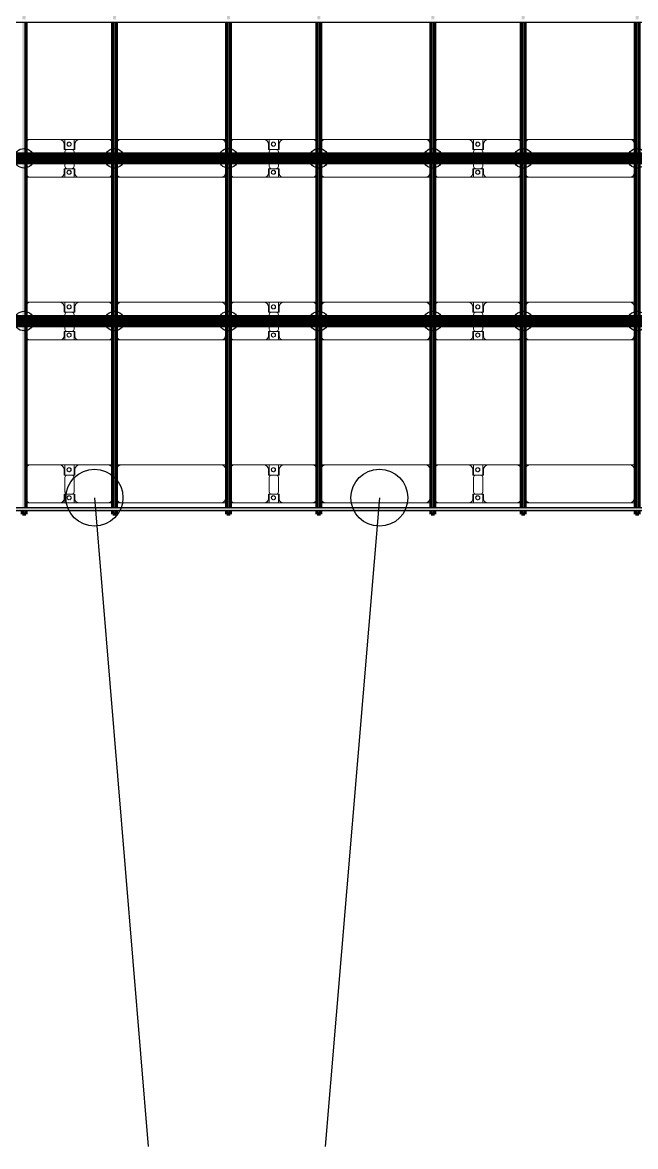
# Model space of a CAD drawing. Header units: millimetres. Extents: x -268744 to 115753, y -96240 to -10461.
# Drawn here: x -200644 to -193114, y -78459 to -64647 of the extents above; entities that cross this region are included whole.
import ezdxf

# ---------------------------------------------------------------- set-up
doc = ezdxf.new("R2010")
doc.units = ezdxf.units.MM
doc.layers.add('A-GENM', color=13, linetype='Continuous', lineweight=9)
doc.layers.add('S-BEAM', color=12, linetype='Continuous', lineweight=9)
for name, color, linetype in [('GC-BICH NEO', 6, 'Continuous'), ('GC-DAY NEO', 5, 'Continuous'), ('GC-HOP 40x60 GIA CUONG', 1, 'Continuous')]:
    doc.layers.add(name, color=color, linetype=linetype)

# ---------------------------------------------------------------- blocks, each defined once
blk = doc.blocks.new('Dai phao do pin - DẢI PHAO ĐỠ PIN-101342-KHUNG KẾT CẤU BÈ PIN 1')
at = {"layer": 'A-GENM', "color": 7}
for p, q in [((53428, 242), (53480, 242)), ((53428, 242), (53480, 242)), ((53430, 192), (53430, -173)), ((53840, 242), (53480, 242)), ((53840, 242), (54022, 242)), ((54022, 242), (53840, 242)), ((53900, 118), (53900, 182)), ((53908, 242), (54090, 242)), ((53908, 116), (53908, 242)), ((54090, 242), (53911, 242)), ((54022, 242), (54022, 116)), ((54030, 182), (54030, 118)), ((54440, 242), (54090, 242)), ((54440, 242), (54498, 242)), ((54440, 242), (54498, 242)), ((54490, -173), (54490, 192)), ((54538, 242), (54600, 242)), ((54538, 242), (54600, 242)), ((54550, 192), (54550, -173)), ((55830, 242), (54600, 242)), ((55830, 242), (55898, 242)), ((55830, 242), (55898, 242)), ((55880, -173), (55880, 192)), ((55938, 242), (55990, 242)), ((55938, 242), (55990, 242)), ((55940, 192), (55940, -173)), ((56350, 242), (55990, 242)), ((56350, 242), (56532, 242)), ((56532, 242), (56350, 242)), ((56410, 118), (56410, 182)), ((56418, 242), (56600, 242)), ((56418, 116), (56418, 242)), ((56600, 242), (56418, 242)), ((56532, 242), (56532, 116)), ((56540, 182), (56540, 118)), ((56950, 242), (56600, 242)), ((56950, 242), (57008, 242)), ((56950, 242), (57008, 242)), ((57000, -173), (57000, 192)), ((57048, 242), (57110, 242)), ((57048, 242), (57110, 242)), ((57060, 192), (57060, -173)), ((58340, 242), (57110, 242)), ((58340, 242), (58408, 242)), ((58340, 242), (58408, 242)), ((58390, -173), (58390, 192)), ((58448, 242), (58500, 242)), ((58448, 242), (58500, 242)), ((58450, 192), (58450, -173)), ((58860, 242), (58500, 242)), ((58860, 242), (59042, 242)), ((59042, 242), (58860, 242)), ((58920, 118), (58920, 182)), ((58928, 242), (59110, 242)), ((58928, 116), (58928, 242)), ((59110, 242), (58928, 242)), ((59042, 242), (59042, 116)), ((59050, 182), (59050, 118)), ((59460, 242), (59110, 242)), ((59460, 242), (59518, 242)), ((59460, 242), (59518, 242)), ((59510, -173), (59510, 192)), ((59558, 242), (59620, 242)), ((59558, 242), (59620, 242)), ((59570, 192), (59570, -173)), ((60850, 242), (59620, 242)), ((60850, 242), (60918, 242)), ((60850, 242), (60918, 242)), ((60900, -173), (60900, 192)), ((53992, 118), (53900, 118)), ((53908, 88), (53908, -88)), ((54030, 118), (53938, 118)), ((54022, -88), (54022, 88)), ((56502, 118), (56410, 118)), ((56418, 88), (56418, -88)), ((56540, 118), (56448, 118)), ((56532, -88), (56532, 88)), ((59012, 118), (58920, 118)), ((58928, 88), (58928, -88)), ((59050, 118), (58958, 118)), ((59042, -88), (59042, 88)), ((53900, -173), (53900, -118)), ((53900, -118), (53992, -118)), ((53908, -223), (53908, -116)), ((53938, -118), (54030, -118)), ((54022, -116), (54022, -223)), ((54030, -118), (54030, -173)), ((56410, -173), (56410, -118)), ((56410, -118), (56502, -118)), ((56418, -223), (56418, -116)), ((56448, -118), (56540, -118)), ((56532, -116), (56532, -223)), ((56540, -118), (56540, -173)), ((58920, -173), (58920, -118)), ((58920, -118), (59012, -118)), ((58928, -223), (58928, -116)), ((58958, -118), (59050, -118)), ((59042, -116), (59042, -223)), ((59050, -118), (59050, -173)), ((53480, -223), (53428, -223)), ((53480, -223), (53428, -223)), ((53480, -223), (53850, -223)), ((54022, -223), (53850, -223)), ((53850, -223), (54022, -223)), ((54080, -223), (53908, -223)), ((53911, -223), (54080, -223)), ((54080, -223), (54440, -223)), ((54498, -223), (54440, -223)), ((54498, -223), (54440, -223)), ((54600, -223), (54538, -223)), ((54600, -223), (54538, -223)), ((54600, -223), (55830, -223)), ((55898, -223), (55830, -223)), ((55898, -223), (55830, -223)), ((55990, -223), (55938, -223)), ((55990, -223), (55938, -223)), ((55990, -223), (56360, -223)), ((56532, -223), (56360, -223)), ((56360, -223), (56532, -223)), ((56590, -223), (56418, -223)), ((56418, -223), (56590, -223)), ((56590, -223), (56950, -223)), ((57008, -223), (56950, -223)), ((57008, -223), (56950, -223)), ((57110, -223), (57048, -223)), ((57110, -223), (57048, -223)), ((57110, -223), (58340, -223)), ((58408, -223), (58340, -223)), ((58408, -223), (58340, -223)), ((58500, -223), (58448, -223)), ((58500, -223), (58448, -223)), ((58500, -223), (58870, -223)), ((59042, -223), (58870, -223)), ((58870, -223), (59042, -223)), ((59100, -223), (58928, -223)), ((58928, -223), (59100, -223)), ((59100, -223), (59460, -223)), ((59518, -223), (59460, -223)), ((59518, -223), (59460, -223)), ((59620, -223), (59558, -223)), ((59620, -223), (59558, -223)), ((59620, -223), (60850, -223)), ((60918, -223), (60850, -223)), ((60918, -223), (60850, -223))]:
    blk.add_line(p, q, dxfattribs=at)
for centre, radius, start, end in [((53480, 192), 50, 90, 180), ((53480, 192), 50, 105, 180), ((53840, 182), 60, 0, 90), ((53840, 182), 60, 0, 60), ((53959, 183), 25, 360, 180), ((53959, 183), 25, 360, 165), ((53959, 183), 25, 180, 360), ((53961, 183), 25, 0, 180), ((53961, 183), 25, 90, 180), ((53961, 183), 25, 180, 0), ((53961, 183), 25, 180, 300), ((53959, 183), 25, 210, 360), ((53961, 183), 25, 15, 75), ((53961, 183), 25, 330, 345), ((54090, 182), 60, 90, 180), ((54090, 182), 60, 120, 180), ((54440, 192), 50, 0, 90), ((54440, 192), 50, 0, 75), ((54600, 192), 50, 90, 180), ((54600, 192), 50, 150, 180), ((54600, 192), 50, 105, 135), ((55830, 192), 50, 360, 90), ((55830, 192), 50, 60, 90), ((55830, 192), 50, 15, 30), ((55990, 192), 50, 90, 180), ((55990, 192), 50, 105, 180), ((56350, 182), 60, 0, 90), ((56350, 182), 60, 0, 60), ((56469, 183), 25, 360, 180), ((56469, 183), 25, 360, 165), ((56469, 183), 25, 180, 360), ((56471, 183), 25, 0, 180), ((56471, 183), 25, 90, 180), ((56471, 183), 25, 180, 0), ((56471, 183), 25, 180, 300), ((56469, 183), 25, 210, 360), ((56471, 183), 25, 15, 75), ((56471, 183), 25, 330, 345), ((56600, 182), 60, 90, 180), ((56600, 182), 60, 120, 180), ((56950, 192), 50, 0, 90), ((56950, 192), 50, 0, 75), ((57110, 192), 50, 90, 180), ((57110, 192), 50, 150, 180), ((57110, 192), 50, 105, 135), ((58340, 192), 50, 0, 90), ((58340, 192), 50, 60, 90), ((58340, 192), 50, 15, 30), ((58500, 192), 50, 90, 180), ((58500, 192), 50, 105, 180), ((58860, 182), 60, 0, 90), ((58860, 182), 60, 0, 60), ((58979, 183), 25, 360, 180), ((58979, 183), 25, 360, 165), ((58979, 183), 25, 180, 0), ((58981, 183), 25, 360, 180), ((58981, 183), 25, 90, 180), ((58981, 183), 25, 180, 0), ((58981, 183), 25, 180, 300), ((58979, 183), 25, 210, 0), ((58981, 183), 25, 15, 75), ((58981, 183), 25, 330, 345), ((59110, 182), 60, 90, 180), ((59110, 182), 60, 120, 180), ((59460, 192), 50, 360, 90), ((59460, 192), 50, 360, 75), ((59620, 192), 50, 90, 180), ((59620, 192), 50, 150, 180), ((59620, 192), 50, 105, 135), ((60850, 192), 50, 0, 90), ((60850, 192), 50, 60, 90), ((60850, 192), 50, 15, 30), ((53938, 88), 30, 90, 180), ((53992, 88), 30, 0, 90), ((56448, 88), 30, 90, 180), ((56502, 88), 30, 0, 90), ((58958, 88), 30, 90, 180), ((59012, 88), 30, 360, 90), ((53938, -88), 30, 180, 270), ((53959, -162), 25, 360, 180), ((53959, -162), 25, 105, 165), ((53961, -162), 25, 0, 180), ((53961, -162), 25, 105, 180), ((53959, -162), 25, 360, 75), ((53961, -162), 25, 15, 75), ((53992, -88), 30, 270, 0), ((56448, -88), 30, 180, 270), ((56469, -162), 25, 360, 180), ((56469, -162), 25, 105, 165), ((56471, -162), 25, 0, 180), ((56471, -162), 25, 105, 180), ((56469, -162), 25, 360, 75), ((56471, -162), 25, 15, 75), ((56502, -88), 30, 270, 0), ((58958, -88), 30, 180, 270), ((58979, -162), 25, 360, 180), ((58979, -162), 25, 105, 165), ((58981, -162), 25, 360, 180), ((58981, -162), 25, 105, 180), ((58979, -162), 25, 360, 75), ((58981, -162), 25, 15, 75), ((59012, -88), 30, 270, 0), ((53480, -173), 50, 180, 270), ((53480, -173), 50, 180, 255), ((53850, -173), 50, 270, 360), ((53850, -173), 50, 285, 360), ((53959, -162), 25, 180, 360), ((53959, -162), 25, 195, 360), ((53961, -162), 25, 180, 0), ((53961, -162), 25, 180, 270), ((53961, -162), 25, 285, 345), ((54080, -173), 50, 180, 270), ((54080, -173), 50, 180, 255), ((54440, -173), 50, 270, 360), ((54440, -173), 50, 285, 360), ((54600, -173), 50, 180, 270), ((54600, -173), 50, 180, 210), ((54600, -173), 50, 240, 270), ((55830, -173), 50, 270, 0), ((55830, -173), 50, 285, 300), ((55830, -173), 50, 330, 0), ((55990, -173), 50, 180, 270), ((55990, -173), 50, 180, 255), ((56360, -173), 50, 270, 360), ((56360, -173), 50, 285, 0), ((56469, -162), 25, 180, 0), ((56469, -162), 25, 195, 0), ((56471, -162), 25, 180, 0), ((56471, -162), 25, 180, 270), ((56471, -162), 25, 285, 345), ((56590, -173), 50, 180, 270), ((56590, -173), 50, 180, 255), ((56950, -173), 50, 270, 0), ((56950, -173), 50, 285, 0), ((57110, -173), 50, 180, 270), ((57110, -173), 50, 180, 210), ((57110, -173), 50, 240, 270), ((58340, -173), 50, 270, 0), ((58340, -173), 50, 285, 300), ((58340, -173), 50, 330, 360), ((58500, -173), 50, 180, 270), ((58500, -173), 50, 180, 255), ((58870, -173), 50, 270, 0), ((58870, -173), 50, 285, 0), ((58979, -162), 25, 180, 360), ((58979, -162), 25, 195, 360), ((58981, -162), 25, 180, 0), ((58981, -162), 25, 180, 270), ((58981, -162), 25, 285, 345), ((59100, -173), 50, 180, 270), ((59100, -173), 50, 180, 255), ((59460, -173), 50, 270, 360), ((59460, -173), 50, 285, 360), ((59620, -173), 50, 180, 270), ((59620, -173), 50, 180, 210), ((59620, -173), 50, 240, 270), ((60850, -173), 50, 270, 360), ((60850, -173), 50, 285, 300), ((60850, -173), 50, 330, 360)]:
    blk.add_arc(centre, radius, start, end, dxfattribs=at)
blk = doc.blocks.new('Dai phao do pin - DẢI PHAO ĐỠ PIN-V3-KHUNG KẾT CẤU BÈ PIN 1')
at = {"layer": 'A-GENM', "color": 7}
for p, q in [((53428, 242), (53480, 242)), ((53428, 242), (53480, 242)), ((53430, 192), (53430, -173)), ((53840, 242), (53480, 242)), ((53840, 242), (54022, 242)), ((54022, 242), (53840, 242)), ((53900, 118), (53900, 182)), ((53908, 242), (54090, 242)), ((53908, 116), (53908, 242)), ((54090, 242), (53911, 242)), ((54022, 242), (54022, 116)), ((54030, 182), (54030, 118)), ((54440, 242), (54090, 242)), ((54440, 242), (54498, 242)), ((54440, 242), (54498, 242)), ((54490, -173), (54490, 192)), ((54538, 242), (54600, 242)), ((54538, 242), (54600, 242)), ((54550, 192), (54550, -173)), ((55830, 242), (54600, 242)), ((55830, 242), (55898, 242)), ((55830, 242), (55898, 242)), ((55880, -173), (55880, 192)), ((55938, 242), (55990, 242)), ((55938, 242), (55990, 242)), ((55940, 192), (55940, -173)), ((56350, 242), (55990, 242)), ((56350, 242), (56532, 242)), ((56532, 242), (56350, 242)), ((56410, 118), (56410, 182)), ((56418, 242), (56600, 242)), ((56418, 116), (56418, 242)), ((56600, 242), (56418, 242)), ((56532, 242), (56532, 116)), ((56540, 182), (56540, 118)), ((56950, 242), (56600, 242)), ((56950, 242), (57008, 242)), ((56950, 242), (57008, 242)), ((57000, -173), (57000, 192)), ((57048, 242), (57110, 242)), ((57048, 242), (57110, 242)), ((57060, 192), (57060, -173)), ((58340, 242), (57110, 242)), ((58340, 242), (58408, 242)), ((58340, 242), (58408, 242)), ((58390, -173), (58390, 192)), ((58448, 242), (58500, 242)), ((58448, 242), (58500, 242)), ((58450, 192), (58450, -173)), ((58860, 242), (58500, 242)), ((58860, 242), (59042, 242)), ((59042, 242), (58860, 242)), ((58920, 118), (58920, 182)), ((58928, 242), (59110, 242)), ((58928, 116), (58928, 242)), ((59110, 242), (58928, 242)), ((59042, 242), (59042, 116)), ((59050, 182), (59050, 118)), ((59460, 242), (59110, 242)), ((59460, 242), (59518, 242)), ((59460, 242), (59518, 242)), ((59510, -173), (59510, 192)), ((59558, 242), (59620, 242)), ((59558, 242), (59620, 242)), ((59570, 192), (59570, -173)), ((60850, 242), (59620, 242)), ((60850, 242), (60918, 242)), ((60850, 242), (60918, 242)), ((60900, -173), (60900, 192)), ((53992, 118), (53900, 118)), ((53908, 88), (53908, -88)), ((54030, 118), (53938, 118)), ((54022, -88), (54022, 88)), ((56502, 118), (56410, 118)), ((56418, 88), (56418, -88)), ((56540, 118), (56448, 118)), ((56532, -88), (56532, 88)), ((59012, 118), (58920, 118)), ((58928, 88), (58928, -88)), ((59050, 118), (58958, 118)), ((59042, -88), (59042, 88)), ((53900, -173), (53900, -118)), ((53900, -118), (53992, -118)), ((53908, -223), (53908, -116)), ((53938, -118), (54030, -118)), ((54022, -116), (54022, -223)), ((54030, -118), (54030, -173)), ((56410, -173), (56410, -118)), ((56410, -118), (56502, -118)), ((56418, -223), (56418, -116)), ((56448, -118), (56540, -118)), ((56532, -116), (56532, -223)), ((56540, -118), (56540, -173)), ((58920, -173), (58920, -118)), ((58920, -118), (59012, -118)), ((58928, -223), (58928, -116)), ((58958, -118), (59050, -118)), ((59042, -116), (59042, -223)), ((59050, -118), (59050, -173)), ((53480, -223), (53428, -223)), ((53480, -223), (53428, -223)), ((53480, -223), (53850, -223)), ((54022, -223), (53850, -223)), ((53850, -223), (54022, -223)), ((54080, -223), (53908, -223)), ((53911, -223), (54080, -223)), ((54080, -223), (54440, -223)), ((54498, -223), (54440, -223)), ((54498, -223), (54440, -223)), ((54600, -223), (54538, -223)), ((54600, -223), (54538, -223)), ((54600, -223), (55830, -223)), ((55898, -223), (55830, -223)), ((55898, -223), (55830, -223)), ((55990, -223), (55938, -223)), ((55990, -223), (55938, -223)), ((55990, -223), (56360, -223)), ((56532, -223), (56360, -223)), ((56360, -223), (56532, -223)), ((56590, -223), (56418, -223)), ((56418, -223), (56590, -223)), ((56590, -223), (56950, -223)), ((57008, -223), (56950, -223)), ((57008, -223), (56950, -223)), ((57110, -223), (57048, -223)), ((57110, -223), (57048, -223)), ((57110, -223), (58340, -223)), ((58408, -223), (58340, -223)), ((58408, -223), (58340, -223)), ((58500, -223), (58448, -223)), ((58500, -223), (58448, -223)), ((58500, -223), (58870, -223)), ((59042, -223), (58870, -223)), ((58870, -223), (59042, -223)), ((59100, -223), (58928, -223)), ((58928, -223), (59100, -223)), ((59100, -223), (59460, -223)), ((59518, -223), (59460, -223)), ((59518, -223), (59460, -223)), ((59620, -223), (59558, -223)), ((59620, -223), (59558, -223)), ((59620, -223), (60850, -223)), ((60918, -223), (60850, -223)), ((60918, -223), (60850, -223))]:
    blk.add_line(p, q, dxfattribs=at)
for centre, radius, start, end in [((53480, 192), 50, 90, 180), ((53480, 192), 50, 105, 180), ((53840, 182), 60, 0, 90), ((53840, 182), 60, 0, 60), ((53959, 183), 25, 360, 180), ((53959, 183), 25, 360, 165), ((53959, 183), 25, 180, 360), ((53961, 183), 25, 0, 180), ((53961, 183), 25, 90, 180), ((53961, 183), 25, 180, 0), ((53961, 183), 25, 180, 300), ((53959, 183), 25, 210, 360), ((53961, 183), 25, 15, 75), ((53961, 183), 25, 330, 345), ((54090, 182), 60, 90, 180), ((54090, 182), 60, 120, 180), ((54440, 192), 50, 0, 90), ((54440, 192), 50, 0, 75), ((54600, 192), 50, 90, 180), ((54600, 192), 50, 150, 180), ((54600, 192), 50, 105, 135), ((55830, 192), 50, 360, 90), ((55830, 192), 50, 60, 90), ((55830, 192), 50, 15, 30), ((55990, 192), 50, 90, 180), ((55990, 192), 50, 105, 180), ((56350, 182), 60, 0, 90), ((56350, 182), 60, 0, 60), ((56469, 183), 25, 360, 180), ((56469, 183), 25, 360, 165), ((56469, 183), 25, 180, 360), ((56471, 183), 25, 0, 180), ((56471, 183), 25, 90, 180), ((56471, 183), 25, 180, 0), ((56471, 183), 25, 180, 300), ((56469, 183), 25, 210, 360), ((56471, 183), 25, 15, 75), ((56471, 183), 25, 330, 345), ((56600, 182), 60, 90, 180), ((56600, 182), 60, 120, 180), ((56950, 192), 50, 0, 90), ((56950, 192), 50, 0, 75), ((57110, 192), 50, 90, 180), ((57110, 192), 50, 150, 180), ((57110, 192), 50, 105, 135), ((58340, 192), 50, 0, 90), ((58340, 192), 50, 60, 90), ((58340, 192), 50, 15, 30), ((58500, 192), 50, 90, 180), ((58500, 192), 50, 105, 180), ((58860, 182), 60, 0, 90), ((58860, 182), 60, 0, 60), ((58979, 183), 25, 360, 180), ((58979, 183), 25, 360, 165), ((58979, 183), 25, 180, 0), ((58981, 183), 25, 360, 180), ((58981, 183), 25, 90, 180), ((58981, 183), 25, 180, 0), ((58981, 183), 25, 180, 300), ((58979, 183), 25, 210, 0), ((58981, 183), 25, 15, 75), ((58981, 183), 25, 330, 345), ((59110, 182), 60, 90, 180), ((59110, 182), 60, 120, 180), ((59460, 192), 50, 360, 90), ((59460, 192), 50, 360, 75), ((59620, 192), 50, 90, 180), ((59620, 192), 50, 150, 180), ((59620, 192), 50, 105, 135), ((60850, 192), 50, 0, 90), ((60850, 192), 50, 60, 90), ((60850, 192), 50, 15, 30), ((53938, 88), 30, 90, 180), ((53992, 88), 30, 0, 90), ((56448, 88), 30, 90, 180), ((56502, 88), 30, 0, 90), ((58958, 88), 30, 90, 180), ((59012, 88), 30, 360, 90), ((53938, -88), 30, 180, 270), ((53959, -162), 25, 360, 180), ((53959, -162), 25, 105, 165), ((53961, -162), 25, 0, 180), ((53961, -162), 25, 105, 180), ((53959, -162), 25, 360, 75), ((53961, -162), 25, 15, 75), ((53992, -88), 30, 270, 0), ((56448, -88), 30, 180, 270), ((56469, -162), 25, 360, 180), ((56469, -162), 25, 105, 165), ((56471, -162), 25, 0, 180), ((56471, -162), 25, 105, 180), ((56469, -162), 25, 360, 75), ((56471, -162), 25, 15, 75), ((56502, -88), 30, 270, 0), ((58958, -88), 30, 180, 270), ((58979, -162), 25, 360, 180), ((58979, -162), 25, 105, 165), ((58981, -162), 25, 360, 180), ((58981, -162), 25, 105, 180), ((58979, -162), 25, 360, 75), ((58981, -162), 25, 15, 75), ((59012, -88), 30, 270, 0), ((53480, -173), 50, 180, 270), ((53480, -173), 50, 180, 255), ((53850, -173), 50, 270, 360), ((53850, -173), 50, 285, 360), ((53959, -162), 25, 180, 360), ((53959, -162), 25, 195, 360), ((53961, -162), 25, 180, 0), ((53961, -162), 25, 180, 270), ((53961, -162), 25, 285, 345), ((54080, -173), 50, 180, 270), ((54080, -173), 50, 180, 255), ((54440, -173), 50, 270, 360), ((54440, -173), 50, 285, 360), ((54600, -173), 50, 180, 270), ((54600, -173), 50, 180, 210), ((54600, -173), 50, 240, 270), ((55830, -173), 50, 270, 0), ((55830, -173), 50, 285, 300), ((55830, -173), 50, 330, 0), ((55990, -173), 50, 180, 270), ((55990, -173), 50, 180, 255), ((56360, -173), 50, 270, 360), ((56360, -173), 50, 285, 0), ((56469, -162), 25, 180, 0), ((56469, -162), 25, 195, 0), ((56471, -162), 25, 180, 0), ((56471, -162), 25, 180, 270), ((56471, -162), 25, 285, 345), ((56590, -173), 50, 180, 270), ((56590, -173), 50, 180, 255), ((56950, -173), 50, 270, 0), ((56950, -173), 50, 285, 0), ((57110, -173), 50, 180, 270), ((57110, -173), 50, 180, 210), ((57110, -173), 50, 240, 270), ((58340, -173), 50, 270, 0), ((58340, -173), 50, 285, 300), ((58340, -173), 50, 330, 360), ((58500, -173), 50, 180, 270), ((58500, -173), 50, 180, 255), ((58870, -173), 50, 270, 0), ((58870, -173), 50, 285, 0), ((58979, -162), 25, 180, 360), ((58979, -162), 25, 195, 360), ((58981, -162), 25, 180, 0), ((58981, -162), 25, 180, 270), ((58981, -162), 25, 285, 345), ((59100, -173), 50, 180, 270), ((59100, -173), 50, 180, 255), ((59460, -173), 50, 270, 360), ((59460, -173), 50, 285, 360), ((59620, -173), 50, 180, 270), ((59620, -173), 50, 180, 210), ((59620, -173), 50, 240, 270), ((60850, -173), 50, 270, 360), ((60850, -173), 50, 285, 300), ((60850, -173), 50, 330, 360)]:
    blk.add_arc(centre, radius, start, end, dxfattribs=at)
blk = doc.blocks.new('Dai phao do pin - DẢI PHAO ĐỠ PIN-V4-KHUNG KẾT CẤU BÈ PIN 1')
at = {"layer": 'A-GENM', "color": 7}
for p, q in [((53428, 242), (53480, 242)), ((53428, 242), (53480, 242)), ((53430, 192), (53430, -173)), ((53840, 242), (53480, 242)), ((53840, 242), (54022, 242)), ((54022, 242), (53840, 242)), ((53900, 118), (53900, 182)), ((53908, 242), (54090, 242)), ((53908, 116), (53908, 242)), ((54090, 242), (53911, 242)), ((54022, 242), (54022, 116)), ((54030, 182), (54030, 118)), ((54440, 242), (54090, 242)), ((54440, 242), (54498, 242)), ((54440, 242), (54498, 242)), ((54490, -173), (54490, 192)), ((54538, 242), (54600, 242)), ((54538, 242), (54600, 242)), ((54550, 192), (54550, -173)), ((55830, 242), (54600, 242)), ((55830, 242), (55898, 242)), ((55830, 242), (55898, 242)), ((55880, -173), (55880, 192)), ((55938, 242), (55990, 242)), ((55938, 242), (55990, 242)), ((55940, 192), (55940, -173)), ((56350, 242), (55990, 242)), ((56350, 242), (56532, 242)), ((56532, 242), (56350, 242)), ((56410, 118), (56410, 182)), ((56418, 242), (56600, 242)), ((56418, 116), (56418, 242)), ((56600, 242), (56418, 242)), ((56532, 242), (56532, 116)), ((56540, 182), (56540, 118)), ((56950, 242), (56600, 242)), ((56950, 242), (57008, 242)), ((56950, 242), (57008, 242)), ((57000, -173), (57000, 192)), ((57048, 242), (57110, 242)), ((57048, 242), (57110, 242)), ((57060, 192), (57060, -173)), ((58340, 242), (57110, 242)), ((58340, 242), (58408, 242)), ((58340, 242), (58408, 242)), ((58390, -173), (58390, 192)), ((58448, 242), (58500, 242)), ((58448, 242), (58500, 242)), ((58450, 192), (58450, -173)), ((58860, 242), (58500, 242)), ((58860, 242), (59042, 242)), ((59042, 242), (58860, 242)), ((58920, 118), (58920, 182)), ((58928, 242), (59110, 242)), ((58928, 116), (58928, 242)), ((59110, 242), (58928, 242)), ((59042, 242), (59042, 116)), ((59050, 182), (59050, 118)), ((59460, 242), (59110, 242)), ((59460, 242), (59518, 242)), ((59460, 242), (59518, 242)), ((59510, -173), (59510, 192)), ((59558, 242), (59620, 242)), ((59558, 242), (59620, 242)), ((59570, 192), (59570, -173)), ((60850, 242), (59620, 242)), ((60850, 242), (60918, 242)), ((60850, 242), (60918, 242)), ((60900, -173), (60900, 192)), ((53992, 118), (53900, 118)), ((53908, 88), (53908, -88)), ((54030, 118), (53938, 118)), ((54022, -88), (54022, 88)), ((56502, 118), (56410, 118)), ((56418, 88), (56418, -88)), ((56540, 118), (56448, 118)), ((56532, -88), (56532, 88)), ((59012, 118), (58920, 118)), ((58928, 88), (58928, -88)), ((59050, 118), (58958, 118)), ((59042, -88), (59042, 88)), ((53900, -173), (53900, -118)), ((53900, -118), (53992, -118)), ((53908, -223), (53908, -116)), ((53938, -118), (54030, -118)), ((54022, -116), (54022, -223)), ((54030, -118), (54030, -173)), ((56410, -173), (56410, -118)), ((56410, -118), (56502, -118)), ((56418, -223), (56418, -116)), ((56448, -118), (56540, -118)), ((56532, -116), (56532, -223)), ((56540, -118), (56540, -173)), ((58920, -173), (58920, -118)), ((58920, -118), (59012, -118)), ((58928, -223), (58928, -116)), ((58958, -118), (59050, -118)), ((59042, -116), (59042, -223)), ((59050, -118), (59050, -173)), ((53480, -223), (53428, -223)), ((53480, -223), (53428, -223)), ((53480, -223), (53850, -223)), ((54022, -223), (53850, -223)), ((53850, -223), (54022, -223)), ((54080, -223), (53908, -223)), ((53911, -223), (54080, -223)), ((54080, -223), (54440, -223)), ((54498, -223), (54440, -223)), ((54498, -223), (54440, -223)), ((54600, -223), (54538, -223)), ((54600, -223), (54538, -223)), ((54600, -223), (55830, -223)), ((55898, -223), (55830, -223)), ((55898, -223), (55830, -223)), ((55990, -223), (55938, -223)), ((55990, -223), (55938, -223)), ((55990, -223), (56360, -223)), ((56532, -223), (56360, -223)), ((56360, -223), (56532, -223)), ((56590, -223), (56418, -223)), ((56418, -223), (56590, -223)), ((56590, -223), (56950, -223)), ((57008, -223), (56950, -223)), ((57008, -223), (56950, -223)), ((57110, -223), (57048, -223)), ((57110, -223), (57048, -223)), ((57110, -223), (58340, -223)), ((58408, -223), (58340, -223)), ((58408, -223), (58340, -223)), ((58500, -223), (58448, -223)), ((58500, -223), (58448, -223)), ((58500, -223), (58870, -223)), ((59042, -223), (58870, -223)), ((58870, -223), (59042, -223)), ((59100, -223), (58928, -223)), ((58928, -223), (59100, -223)), ((59100, -223), (59460, -223)), ((59518, -223), (59460, -223)), ((59518, -223), (59460, -223)), ((59620, -223), (59558, -223)), ((59620, -223), (59558, -223)), ((59620, -223), (60850, -223)), ((60918, -223), (60850, -223)), ((60918, -223), (60850, -223))]:
    blk.add_line(p, q, dxfattribs=at)
for centre, radius, start, end in [((53480, 192), 50, 90, 180), ((53480, 192), 50, 105, 180), ((53840, 182), 60, 0, 90), ((53840, 182), 60, 0, 60), ((53959, 183), 25, 360, 180), ((53959, 183), 25, 360, 165), ((53959, 183), 25, 180, 360), ((53961, 183), 25, 0, 180), ((53961, 183), 25, 90, 180), ((53961, 183), 25, 180, 0), ((53961, 183), 25, 180, 300), ((53959, 183), 25, 210, 360), ((53961, 183), 25, 15, 75), ((53961, 183), 25, 330, 345), ((54090, 182), 60, 90, 180), ((54090, 182), 60, 120, 180), ((54440, 192), 50, 0, 90), ((54440, 192), 50, 0, 75), ((54600, 192), 50, 90, 180), ((54600, 192), 50, 150, 180), ((54600, 192), 50, 105, 135), ((55830, 192), 50, 360, 90), ((55830, 192), 50, 60, 90), ((55830, 192), 50, 15, 30), ((55990, 192), 50, 90, 180), ((55990, 192), 50, 105, 180), ((56350, 182), 60, 0, 90), ((56350, 182), 60, 0, 60), ((56469, 183), 25, 360, 180), ((56469, 183), 25, 360, 165), ((56469, 183), 25, 180, 360), ((56471, 183), 25, 0, 180), ((56471, 183), 25, 90, 180), ((56471, 183), 25, 180, 0), ((56471, 183), 25, 180, 300), ((56469, 183), 25, 210, 360), ((56471, 183), 25, 15, 75), ((56471, 183), 25, 330, 345), ((56600, 182), 60, 90, 180), ((56600, 182), 60, 120, 180), ((56950, 192), 50, 0, 90), ((56950, 192), 50, 0, 75), ((57110, 192), 50, 90, 180), ((57110, 192), 50, 150, 180), ((57110, 192), 50, 105, 135), ((58340, 192), 50, 0, 90), ((58340, 192), 50, 60, 90), ((58340, 192), 50, 15, 30), ((58500, 192), 50, 90, 180), ((58500, 192), 50, 105, 180), ((58860, 182), 60, 0, 90), ((58860, 182), 60, 0, 60), ((58979, 183), 25, 360, 180), ((58979, 183), 25, 360, 165), ((58979, 183), 25, 180, 0), ((58981, 183), 25, 360, 180), ((58981, 183), 25, 90, 180), ((58981, 183), 25, 180, 0), ((58981, 183), 25, 180, 300), ((58979, 183), 25, 210, 0), ((58981, 183), 25, 15, 75), ((58981, 183), 25, 330, 345), ((59110, 182), 60, 90, 180), ((59110, 182), 60, 120, 180), ((59460, 192), 50, 360, 90), ((59460, 192), 50, 360, 75), ((59620, 192), 50, 90, 180), ((59620, 192), 50, 150, 180), ((59620, 192), 50, 105, 135), ((60850, 192), 50, 0, 90), ((60850, 192), 50, 60, 90), ((60850, 192), 50, 15, 30), ((53938, 88), 30, 90, 180), ((53992, 88), 30, 0, 90), ((56448, 88), 30, 90, 180), ((56502, 88), 30, 0, 90), ((58958, 88), 30, 90, 180), ((59012, 88), 30, 360, 90), ((53938, -88), 30, 180, 270), ((53959, -162), 25, 360, 180), ((53959, -162), 25, 105, 165), ((53961, -162), 25, 0, 180), ((53961, -162), 25, 105, 180), ((53959, -162), 25, 360, 75), ((53961, -162), 25, 15, 75), ((53992, -88), 30, 270, 0), ((56448, -88), 30, 180, 270), ((56469, -162), 25, 360, 180), ((56469, -162), 25, 105, 165), ((56471, -162), 25, 0, 180), ((56471, -162), 25, 105, 180), ((56469, -162), 25, 360, 75), ((56471, -162), 25, 15, 75), ((56502, -88), 30, 270, 0), ((58958, -88), 30, 180, 270), ((58979, -162), 25, 360, 180), ((58979, -162), 25, 105, 165), ((58981, -162), 25, 360, 180), ((58981, -162), 25, 105, 180), ((58979, -162), 25, 360, 75), ((58981, -162), 25, 15, 75), ((59012, -88), 30, 270, 0), ((53480, -173), 50, 180, 270), ((53480, -173), 50, 180, 255), ((53850, -173), 50, 270, 360), ((53850, -173), 50, 285, 360), ((53959, -162), 25, 180, 360), ((53959, -162), 25, 195, 360), ((53961, -162), 25, 180, 0), ((53961, -162), 25, 180, 270), ((53961, -162), 25, 285, 345), ((54080, -173), 50, 180, 270), ((54080, -173), 50, 180, 255), ((54440, -173), 50, 270, 360), ((54440, -173), 50, 285, 360), ((54600, -173), 50, 180, 270), ((54600, -173), 50, 180, 210), ((54600, -173), 50, 240, 270), ((55830, -173), 50, 270, 0), ((55830, -173), 50, 285, 300), ((55830, -173), 50, 330, 0), ((55990, -173), 50, 180, 270), ((55990, -173), 50, 180, 255), ((56360, -173), 50, 270, 360), ((56360, -173), 50, 285, 0), ((56469, -162), 25, 180, 0), ((56469, -162), 25, 195, 0), ((56471, -162), 25, 180, 0), ((56471, -162), 25, 180, 270), ((56471, -162), 25, 285, 345), ((56590, -173), 50, 180, 270), ((56590, -173), 50, 180, 255), ((56950, -173), 50, 270, 0), ((56950, -173), 50, 285, 0), ((57110, -173), 50, 180, 270), ((57110, -173), 50, 180, 210), ((57110, -173), 50, 240, 270), ((58340, -173), 50, 270, 0), ((58340, -173), 50, 285, 300), ((58340, -173), 50, 330, 360), ((58500, -173), 50, 180, 270), ((58500, -173), 50, 180, 255), ((58870, -173), 50, 270, 0), ((58870, -173), 50, 285, 0), ((58979, -162), 25, 180, 360), ((58979, -162), 25, 195, 360), ((58981, -162), 25, 180, 0), ((58981, -162), 25, 180, 270), ((58981, -162), 25, 285, 345), ((59100, -173), 50, 180, 270), ((59100, -173), 50, 180, 255), ((59460, -173), 50, 270, 360), ((59460, -173), 50, 285, 360), ((59620, -173), 50, 180, 270), ((59620, -173), 50, 180, 210), ((59620, -173), 50, 240, 270), ((60850, -173), 50, 270, 360), ((60850, -173), 50, 285, 300), ((60850, -173), 50, 330, 360)]:
    blk.add_arc(centre, radius, start, end, dxfattribs=at)
blk = doc.blocks.new('Dầm C52 - Hộp 40x60-104813-KHUNG KẾT CẤU BÈ PIN 1')
at = {"layer": 'S-BEAM', "lineweight": 25}
blk.add_hatch(color=4, dxfattribs=at).paths.add_polyline_path([(-145811, -20), (145811, -20), (145811, 20), (-145811, 20)])
at = {"layer": 'S-BEAM', "color": 4, "lineweight": 25}
for p, q in [((-145811, 20), (145811, 20)), ((145811, -20), (-145811, -20))]:
    blk.add_line(p, q, dxfattribs=at)
blk = doc.blocks.new('Dầm C52 - Hộp 40x60-V24-KHUNG KẾT CẤU BÈ PIN 1')
at = {"layer": 'S-BEAM', "color": 4, "lineweight": 25}
blk.add_line((145811, -20), (-145811, -20), dxfattribs=at)
blk = doc.blocks.new('Dầm C52 - Dầm C52-V19-KHUNG KẾT CẤU BÈ PIN 1')
at = {"layer": 'S-BEAM', "lineweight": 140}
h = blk.add_hatch(color=1, dxfattribs=at)
h.paths.add_polyline_path([(-25481, 20), (-25481, -20), (-25441, -20), (-25445, 20)])
h.paths.add_polyline_path([(-25401, -20), (-19441, -20), (-19443, 20), (-25401, 20)])
h.paths.add_polyline_path([(-19401, -20), (-13441, -20), (-13441, 20), (-19401, 20)])
h.paths.add_polyline_path([(-13401, -20), (-7441, -20), (-7441, 20), (-13401, 20)])
h.paths.add_polyline_path([(-7401, -20), (-1441, -20), (-1441, 20), (-7401, 20)])
h.paths.add_polyline_path([(-1401, -20), (4559, -20), (4559, 20), (-1401, 20)])
h.paths.add_polyline_path([(4599, -20), (10559, -20), (10559, 20), (4599, 20)])
h.paths.add_polyline_path([(10599, -20), (16559, -20), (16559, 20), (10599, 20)])
h.paths.add_polyline_path([(16599, -20), (22559, -20), (22559, 20), (16599, 20)])
h.paths.add_polyline_path([(22599, -20), (25259, -20), (25259, 20), (22599, 20)])
h.paths.add_polyline_path([(25299, 20), (25299, -20), (25442, -20), (25442, 20)])
at = {"layer": 'S-BEAM', "color": 1, "lineweight": 140}
for p, q in [((-25481, -20), (-25481, 20)), ((-25481, 20), (-25445, 20)), ((-25445, -20), (-25481, -20)), ((-19443, -20), (-25401, -20))]:
    blk.add_line(p, q, dxfattribs=at)
blk = doc.blocks.new('Dầm C52 - Dầm C52-V21-KHUNG KẾT CẤU BÈ PIN 1')
at = {"layer": 'S-BEAM', "lineweight": 140}
h = blk.add_hatch(color=1, dxfattribs=at)
h.paths.add_polyline_path([(-25481, 20), (-25481, -20), (-25441, -20), (-25445, 20)])
h.paths.add_polyline_path([(-25401, 20), (-25401, -20), (-19441, -20), (-19443, 20), (-24983, 20)])
h.paths.add_polyline_path([(-19401, 6), (-19401, -20), (-13441, -20), (-13441, 20), (-19401, 20)])
h.paths.add_polyline_path([(-13401, 6), (-13401, -20), (-7441, -20), (-7441, 20), (-13401, 20)])
h.paths.add_polyline_path([(-7401, -20), (-1441, -20), (-1441, 20), (-7401, 20), (-7401, 6)])
h.paths.add_polyline_path([(-1401, 6), (-1401, -20), (4559, -20), (4559, 20), (-1401, 20)])
h.paths.add_polyline_path([(4599, 20), (4599, -20), (10559, -20), (10559, 20), (5027, 20)])
h.paths.add_polyline_path([(10599, 6), (10599, -20), (16559, -20), (16559, 20), (10599, 20)])
h.paths.add_polyline_path([(16599, -20), (22559, -20), (22559, 20), (16599, 20), (16599, 6)])
h.paths.add_polyline_path([(22599, 6), (22599, -20), (25259, -20), (25259, 20), (22599, 20)])
h.paths.add_polyline_path([(25299, -20), (25481, -20), (25481, 20), (25299, 20), (25299, 6)])
at = {"layer": 'S-BEAM', "color": 1, "lineweight": 140}
for p, q in [((-25481, -20), (-25481, 20)), ((-25481, 20), (-25445, 20)), ((-25401, 20), (-19443, 20)), ((-25441, -20), (-25481, -20)), ((-19443, -20), (-25401, -20))]:
    blk.add_line(p, q, dxfattribs=at)
blk = doc.blocks.new('Dầm C52 - Dầm C52-102503-KHUNG KẾT CẤU BÈ PIN 1')
at = {"layer": 'S-BEAM', "lineweight": 140}
h = blk.add_hatch(color=1, dxfattribs=at)
h.paths.add_polyline_path([(-25481, 20), (-25481, -20), (-25441, -20), (-25441, 20)])
h.paths.add_polyline_path([(-25401, 20), (-25401, -20), (-19441, -20), (-19443, 20), (-24983, 20)])
h.paths.add_polyline_path([(-19401, 20), (-19401, -20), (-13441, -20), (-13441, 20), (-17596, 20)])
h.paths.add_polyline_path([(-13401, -20), (-7441, -20), (-7441, 20), (-13401, 20)])
h.paths.add_polyline_path([(-7401, -20), (-1441, -20), (-1441, 20), (-7401, 20)])
h.paths.add_polyline_path([(-1401, -20), (4559, -20), (4559, 20), (-1401, 20)])
h.paths.add_polyline_path([(4599, -20), (10559, -20), (10559, 20), (4599, 20)])
h.paths.add_polyline_path([(10599, 20), (10599, -20), (16559, -20), (16559, 20), (11953, 20)])
h.paths.add_polyline_path([(16599, -20), (22559, -20), (22559, 20), (16599, 20)])
h.paths.add_polyline_path([(22599, -20), (25259, -20), (25259, 20), (22599, 20)])
h.paths.add_polyline_path([(25299, -20), (25442, -20), (25442, 20), (25299, 20)])
at = {"layer": 'S-BEAM', "color": 1, "lineweight": 140}
for p, q in [((-25481, -20), (-25481, 20)), ((-25481, 20), (-25441, 20)), ((-25401, 20), (-19443, 20)), ((-25441, -20), (-25481, -20)), ((-19443, -20), (-25401, -20))]:
    blk.add_line(p, q, dxfattribs=at)
blk = doc.blocks.new('Dầm C52 - Dầm C52-V2-KHUNG KẾT CẤU BÈ PIN 1')
at = {"layer": 'S-BEAM', "lineweight": 140}
h = blk.add_hatch(color=1, dxfattribs=at)
h.paths.add_polyline_path([(-25481, 20), (-25481, -20), (-25441, -20), (-25441, 20)])
h.paths.add_polyline_path([(-25401, 20), (-25401, -20), (-19441, -20), (-19443, 20), (-24983, 20)])
h.paths.add_polyline_path([(-19401, 20), (-19401, -20), (-13441, -20), (-13441, 20), (-18520, 20)])
h.paths.add_polyline_path([(-13401, -20), (-7441, -20), (-7441, 20), (-13401, 20)])
h.paths.add_polyline_path([(-7401, 20), (-7401, -20), (-1441, -20), (-1441, 20), (-6515, 20)])
h.paths.add_polyline_path([(-1401, 20), (-1401, -20), (4559, -20), (4559, 20), (-975, 20)])
h.paths.add_polyline_path([(4599, -20), (10559, -20), (10559, 20), (4599, 20)])
h.paths.add_polyline_path([(10599, -20), (16559, -20), (16559, 20), (10599, 20)])
h.paths.add_polyline_path([(16599, 20), (16599, -20), (22559, -20), (22559, 20), (17493, 20)])
h.paths.add_polyline_path([(22599, 20), (22599, -20), (25259, -20), (25259, 20), (23034, 20)])
h.paths.add_polyline_path([(25299, -20), (25481, -20), (25481, 20), (25299, 20)])
at = {"layer": 'S-BEAM', "color": 1, "lineweight": 140}
for p, q in [((-25481, -20), (-25481, 20)), ((-25481, 20), (-25441, 20)), ((-25401, 20), (-19443, 20)), ((-25441, -20), (-25481, -20)), ((-19443, -20), (-25401, -20))]:
    blk.add_line(p, q, dxfattribs=at)
blk = doc.blocks.new('be pin 1_rvt-1-KHUNG KẾT CẤU BÈ PIN 1')
at = {"layer": 'A-GENM', "lineweight": 9}
for name, p in [('Dai phao do pin - DẢI PHAO ĐỠ PIN-V4-KHUNG KẾT CẤU BÈ PIN 1', (-254032, -66325)), ('Dai phao do pin - DẢI PHAO ĐỠ PIN-V3-KHUNG KẾT CẤU BÈ PIN 1', (-254032, -68325)), ('Dai phao do pin - DẢI PHAO ĐỠ PIN-101342-KHUNG KẾT CẤU BÈ PIN 1', (-254032, -70325))]:
    blk.add_blockref(name, p, dxfattribs=at)
at = {"layer": 'S-BEAM', "lineweight": 9, "rotation": 90.00000000032618}
for name, p in [('Dầm C52 - Dầm C52-V21-KHUNG KẾT CẤU BÈ PIN 1', (-199514, -45206)), ('Dầm C52 - Dầm C52-V2-KHUNG KẾT CẤU BÈ PIN 1', (-197004, -45206)), ('Dầm C52 - Dầm C52-V2-KHUNG KẾT CẤU BÈ PIN 1', (-194494, -45206)), ('Dầm C52 - Dầm C52-V19-KHUNG KẾT CẤU BÈ PIN 1', (-200624, -45206)), ('Dầm C52 - Dầm C52-102503-KHUNG KẾT CẤU BÈ PIN 1', (-198114, -45206)), ('Dầm C52 - Dầm C52-102503-KHUNG KẾT CẤU BÈ PIN 1', (-195604, -45206)), ('Dầm C52 - Dầm C52-102503-KHUNG KẾT CẤU BÈ PIN 1', (-193094, -45206))]:
    blk.add_blockref(name, p, dxfattribs=at)
at = {"layer": 'S-BEAM', "lineweight": 9}
for name, p in [('Dầm C52 - Hộp 40x60-V24-KHUNG KẾT CẤU BÈ PIN 1', (-110897, -64627)), ('Dầm C52 - Hộp 40x60-104813-KHUNG KẾT CẤU BÈ PIN 1', (-110897, -70627))]:
    blk.add_blockref(name, p, dxfattribs=at)

msp = doc.modelspace()

# ---------------------------------------------------------------- linework, layer by layer
at = {"layer": 'GC-BICH NEO'}
for centre in [(-199760, -70485.6), (-196260, -70486.5)]:
    msp.add_circle(centre, 350, dxfattribs=at)
at = {"layer": 'GC-DAY NEO'}
for p, q in [((-199760, -70485.6), (-199099.3, -78458.3)), ((-196260, -70486.5), (-196928.2, -78458.5))]:
    msp.add_line(p, q, dxfattribs=at)
at = {"layer": 'GC-HOP 40x60 GIA CUONG', "const_width": 150}
for points in [[(-205067.6, -66315.6), (-190510, -66315.6)], [(-205067.6, -68315.6), (-190510, -68315.6)]]:
    msp.add_lwpolyline(points, dxfattribs=at)
at = {"layer": 'GC-HOP 40x60 GIA CUONG'}
for centre in [(-200624.1, -66315.6), (-199514.1, -66315.6), (-198114.1, -66315.6), (-197004.1, -66315.6), (-195604.1, -66315.6), (-194494.1, -66315.6), (-193094.1, -66315.6), (-200624.1, -68315.6), (-199514.1, -68315.6), (-198114.1, -68315.6), (-197004.1, -68315.6), (-195604.1, -68315.6), (-194494.1, -68315.6), (-193094.1, -68315.6)]:
    msp.add_circle(centre, 120, dxfattribs=at)

# ---------------------------------------------------------------- block references
at = {"lineweight": 5}
msp.add_blockref('be pin 1_rvt-1-KHUNG KẾT CẤU BÈ PIN 1', (0, 0), dxfattribs=at)

doc.saveas('drawing.dxf')
